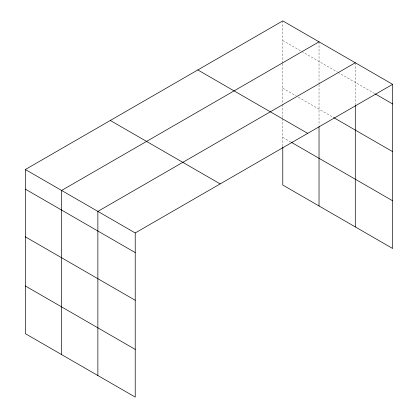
<?xml version="1.0" encoding="UTF-8"?>
<svg xmlns="http://www.w3.org/2000/svg" width="418" height="418" viewBox="0 0 418 418"><rect width="100%" height="100%" fill="white"/><g stroke="black" fill="none" stroke-linecap="round" stroke-linejoin="round"><path stroke-width="0.31" stroke-dasharray="2.09 1.57" d="M282.777 40.53L301.185 51.158M301.744 51.477L337.441 72.089M338 72.413L374.805 93.658M282.777 88.219L296.163 95.947M298.395 97.237L332.979 117.202M282.777 137.355L290.583 141.864M355.29 62.763L355.29 104.949M319.033 41.831L319.033 84.018M319.033 84.661L319.033 125.316M282.777 20.9L282.777 63.087M282.777 63.729L282.777 103.737M282.777 104.385L282.777 117.96M282.777 118.607L282.777 147.026"/><path stroke-width="0.63" d="M25.357 169.52L135.223 232.951L135.223 397.1L25.357 333.668L25.357 169.52L282.777 20.9L392.643 84.331L392.643 248.48L282.777 185.049L282.777 147.026M319.033 41.831L61.613 190.451L61.613 354.6M355.29 62.763L97.869 211.388L97.869 375.531M135.223 232.951L392.643 84.331M375.359 93.982L392.643 103.962M333.538 117.526L392.643 151.65M197.829 69.947L307.695 133.379M291.142 142.188L392.643 200.786M110.305 120.478L220.171 183.91M25.357 189.15L135.223 252.582M25.357 236.839L135.223 300.27M25.357 285.975L135.223 349.406M355.29 105.597L355.29 226.911M319.033 126.607L319.033 205.98"/></g></svg>
